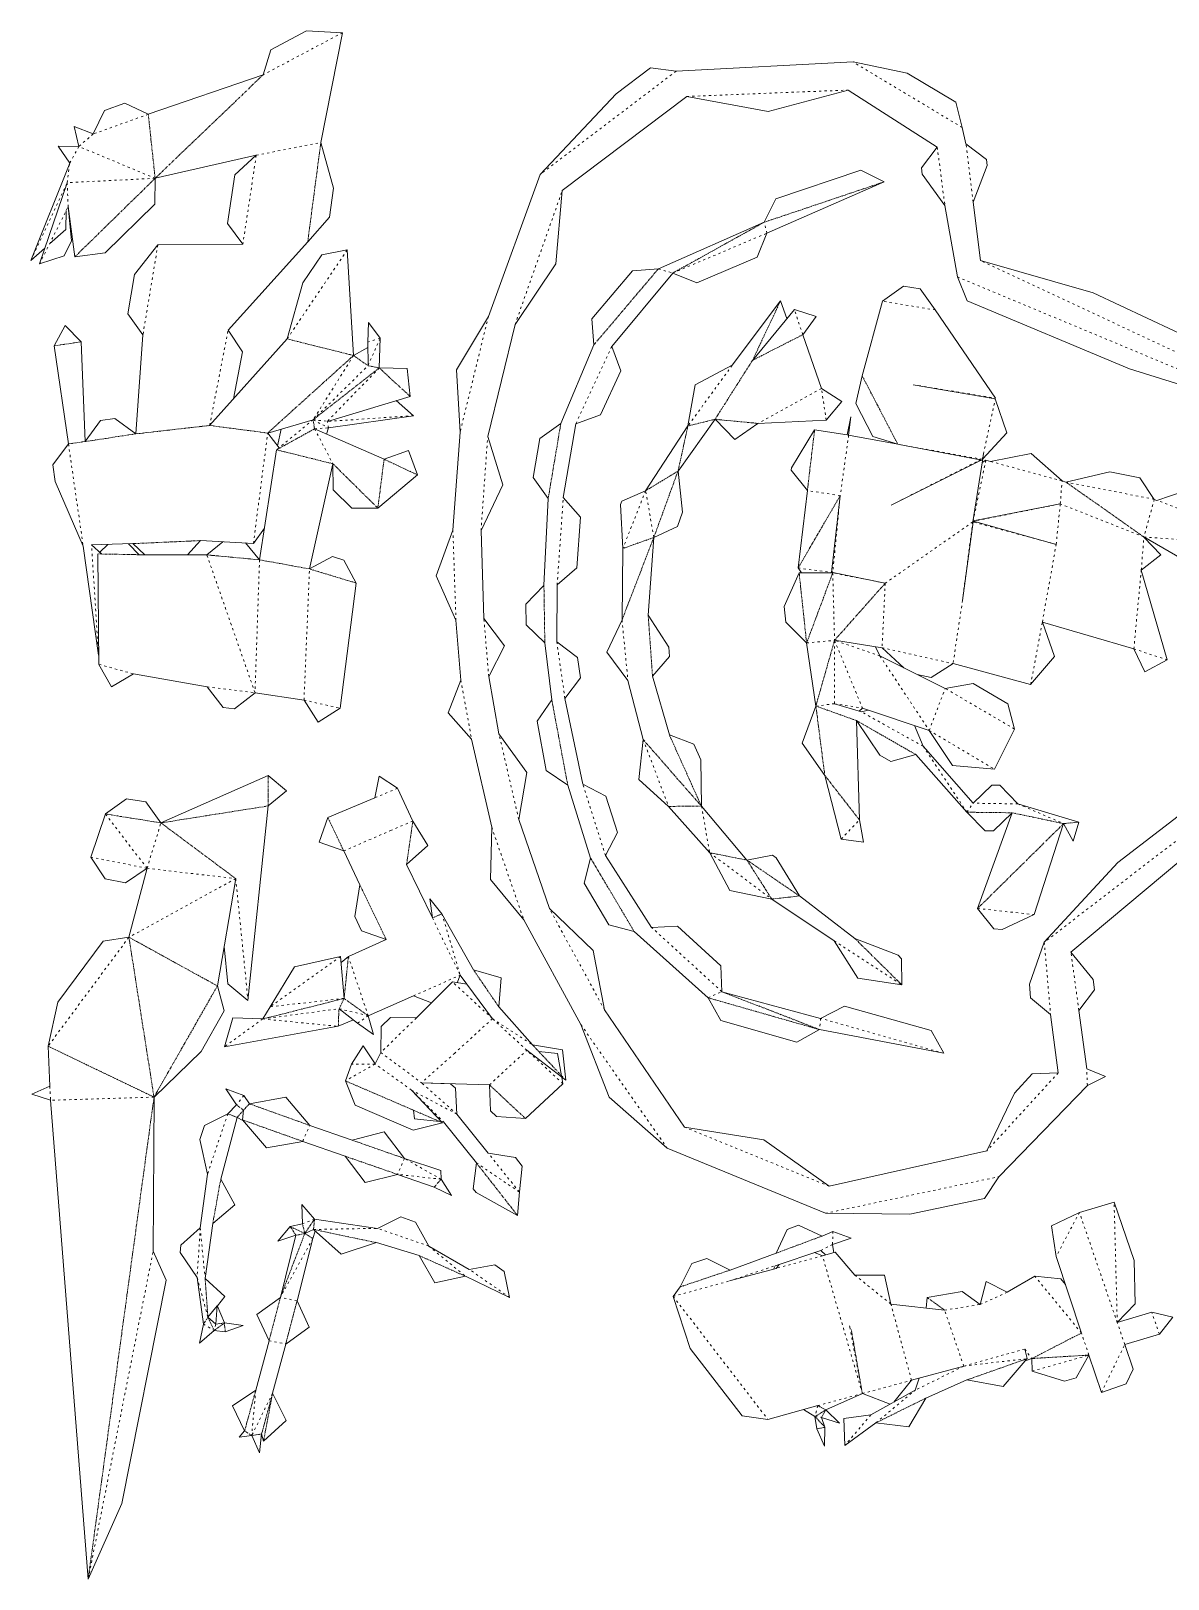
# Model space of a CAD drawing. Extents: x 782 to 1564, y 414 to 838.
# Drawn here: x 782.4 to 1091.7, y 414.2 to 835.4 of the extents above; entities that cross this region are included whole.
import ezdxf

# ---------------------------------------------------------------- set-up
doc = ezdxf.new("R2010")
doc.units = 0
doc.header["$LTSCALE"] = 0.05
doc.header["$MEASUREMENT"] = 0
doc.linetypes.add('ACAD_ISO03W100', pattern=[30, 12, -18])
doc.linetypes.add('ACAD_ISO12W100', pattern=[21, 12, -3, 0, -3, 0, -3])
for name, color, linetype in [('CutLine', 7, 'Continuous'), ('MountainLine', 7, 'Continuous'), ('ValleyLine', 7, 'Continuous')]:
    doc.layers.add(name, color=color, linetype=linetype)

msp = doc.modelspace()

# ---------------------------------------------------------------- linework, layer by layer
at = {"layer": 'CutLine', "color": 1, "linetype": 'Continuous', "lineweight": 0}
for p, q in [((857.322627, 835.358124), (847.600004, 830.19848)), ((867.114354, 834.893994), (857.322627, 835.358124)), ((861.203091, 805.029909), (867.114354, 834.893994)), ((847.600004, 830.19848), (845.527219, 823.438039)), ((1005.992342, 826.918713), (957.852348, 824.404005)), ((1020.725844, 823.904197), (1005.992342, 826.918713)), ((845.527219, 823.438039), (814.2639, 812.694082)), ((950.846138, 825.359528), (941.508354, 818.263082)), ((957.852348, 824.404005), (950.846138, 825.359528)), ((1033.958819, 815.958571), (1020.725844, 823.904197)), ((941.508354, 818.263082), (920.851888, 796.284725)), ((926.868735, 791.915565), (960.757363, 817.54661)), ((960.757363, 817.54661), (982.921448, 813.418072)), ((982.921448, 813.418072), (1004.690896, 819.281743)), ((1004.690896, 819.281743), (1028.903722, 803.748104)), ((802.332812, 813.731391), (799.311812, 807.338148)), ((807.870657, 815.715083), (802.332812, 813.731391)), ((814.2639, 812.694082), (807.870657, 815.715083)), ((1035.671579, 809.098071), (1033.958819, 815.958571)), ((799.311812, 807.338148), (794.068307, 809.404342)), ((794.068307, 809.404342), (795.38706, 803.92489)), ((1036.694892, 804.693534), (1035.671579, 809.098071)), ((864.607345, 792.585085), (861.203091, 805.029909)), ((1042.277889, 800.354162), (1036.694892, 804.693534)), ((795.38706, 803.92489), (789.75617, 804.04481)), ((789.75617, 804.04481), (792.902834, 799.373643)), ((816.132264, 795.276624), (843.654051, 801.542014)), ((843.654051, 801.542014), (837.782892, 796.191253)), ((1028.903722, 803.748104), (1024.589532, 798.145626)), ((1042.482871, 798.718693), (1042.277889, 800.354162)), ((792.902834, 799.373643), (782.350105, 772.89861)), ((837.782892, 796.191253), (835.778759, 783.012046)), ((920.851888, 796.284725), (906.782601, 757.716673)), ((1008.136778, 797.46688), (984.960809, 789.657092)), ((1014.47166, 794.325342), (1008.136778, 797.46688)), ((1024.589532, 798.145626), (1024.81488, 796.411002)), ((1024.81488, 796.411002), (1030.967571, 787.861517)), ((1038.684222, 788.821492), (1042.482871, 798.718693)), ((792.174731, 794.085101), (784.667841, 771.970914)), ((816.052909, 788.206002), (816.132264, 795.276624)), ((863.568133, 784.694021), (864.607345, 792.585085)), ((925.165954, 772.04236), (926.868735, 791.915565)), ((982.540298, 780.344498), (1014.47166, 794.325342)), ((793.39895, 778.229735), (792.487542, 787.567995)), ((792.487542, 787.567995), (794.255654, 773.885616)), ((802.558614, 775.011244), (816.052909, 788.206002)), ((984.960809, 789.657092), (981.819271, 783.322209)), ((1030.967571, 787.861517), (1034.36234, 768.457818)), ((1040.666322, 772.912219), (1038.684222, 788.821492)), ((791.79844, 781.388406), (791.949796, 786.495414)), ((857.64791, 778.034296), (863.568133, 784.694021)), ((981.819271, 783.322209), (953.035879, 770.660402)), ((787.414365, 777.449098), (791.79844, 781.388406)), ((835.778759, 783.012046), (839.970234, 777.317177)), ((979.885056, 773.790897), (982.540298, 780.344498)), ((782.350105, 772.89861), (786.138213, 776.302412)), ((791.378466, 774.199704), (793.39895, 778.229735)), ((794.255654, 773.885616), (802.558614, 775.011244)), ((816.881282, 777.144847), (810.47707, 769.140565)), ((839.970234, 777.317177), (816.881282, 777.144847)), ((835.981294, 753.973373), (857.64791, 778.034296)), ((868.381761, 775.773856), (861.438754, 774.434209)), ((870.112537, 747.075575), (868.381761, 775.773856)), ((784.667841, 771.970914), (791.378466, 774.199704)), ((861.438754, 774.434209), (856.295701, 766.831964)), ((914.031806, 755.493206), (925.165954, 772.04236)), ((953.035879, 770.660402), (945.988519, 770.081861)), ((963.478514, 766.845553), (979.885056, 773.790897)), ((1071.296159, 764.086784), (1040.666322, 772.912219)), ((810.47707, 769.140565), (808.692133, 758.439646)), ((856.295701, 766.831964), (852.013601, 751.579124)), ((945.988519, 770.081861), (934.930301, 757.045652)), ((940.352935, 749.564859), (956.924913, 769.500795)), ((956.924913, 769.500795), (963.478514, 766.845553)), ((1034.36234, 768.457818), (1037.048346, 761.916765)), ((1019.739935, 765.963091), (1013.992792, 761.843584)), ((1024.245623, 765.219818), (1019.739935, 765.963091)), ((1028.365131, 759.472675), (1024.245623, 765.219818)), ((1126.317853, 738.315126), (1071.296159, 764.086784)), ((808.692133, 758.439646), (812.801349, 752.68514)), ((986.269082, 761.94313), (973.123971, 744.42251)), ((990.039185, 759.549765), (978.637562, 745.755651)), ((988.01045, 757.095324), (986.269082, 761.94313)), ((995.916148, 757.71081), (990.039185, 759.549765)), ((1013.992792, 761.843584), (1008.46612, 741.576509)), ((1044.719141, 735.47257), (1028.365131, 759.472675)), ((1037.048346, 761.916765), (1081.147649, 743.492168)), ((791.646512, 755.201456), (788.680809, 749.720307)), ((796.044138, 750.785656), (791.646512, 755.201456)), ((839.939474, 748.113953), (835.981294, 753.973373)), ((874.155398, 756.016666), (873.988303, 750.719289)), ((877.340157, 751.780224), (874.155398, 756.016666)), ((906.782601, 757.716673), (898.074206, 743.1329)), ((906.601936, 725.01756), (914.031806, 755.493206)), ((934.930301, 757.045652), (935.508842, 749.998292)), ((992.300886, 752.725799), (995.916148, 757.71081)), ((788.680809, 749.720307), (792.544386, 723.016602)), ((797.069271, 723.671277), (796.044138, 750.785656)), ((812.801349, 752.68514), (810.83581, 725.750734)), ((852.013601, 751.579124), (830.958444, 728.036443)), ((873.988303, 750.719289), (874.038542, 744.309604)), ((877.092499, 743.693342), (877.340157, 751.780224)), ((935.508842, 749.998292), (926.498622, 728.618633)), ((997.374557, 738.099966), (992.300886, 752.725799)), ((837.458922, 735.304908), (839.939474, 748.113953)), ((873.999847, 749.246483), (870.112537, 747.075575)), ((942.789332, 742.926789), (940.352935, 749.564859)), ((884.682298, 743.494291), (877.092499, 743.693342)), ((885.491542, 735.945133), (884.682298, 743.494291)), ((898.074206, 743.1329), (899.080333, 726.176772)), ((937.251882, 730.967407), (942.789332, 742.926789)), ((973.123971, 744.42251), (963.059197, 739.116506)), ((1008.46612, 741.576509), (1006.75376, 734.025939)), ((1081.147649, 743.492168), (1134.030009, 726.816873)), ((963.059197, 739.116506), (961.070886, 727.913829)), ((1002.980818, 734.553066), (997.374557, 738.099966)), ((1044.69243, 735.312524), (1022.330791, 739.126792)), ((862.977939, 729.162179), (885.491542, 735.945133)), ((886.441217, 730.693637), (881.743306, 734.815855)), ((998.703969, 729.481653), (1002.980818, 734.553066)), ((1006.75376, 734.025939), (1011.408311, 725.064838)), ((1044.534183, 735.339517), (1044.719141, 735.47257)), ((1047.807572, 726.025948), (1044.69243, 735.312524)), ((801.266402, 729.36198), (797.069271, 723.671277)), ((805.145107, 729.947864), (801.266402, 729.36198)), ((810.83581, 725.750734), (805.145107, 729.947864)), ((846.751794, 725.985643), (859.120851, 729.602879)), ((863.260922, 727.375334), (886.441217, 730.693637)), ((926.498622, 728.618633), (920.738087, 724.517872)), ((930.613812, 728.53101), (937.251882, 730.967407)), ((958.36867, 715.618531), (968.447227, 729.717024)), ((968.447227, 729.717024), (973.812492, 724.185922)), ((973.812492, 724.185922), (980.121622, 728.610176)), ((980.121622, 728.610176), (998.703969, 729.481653)), ((1005.365653, 730.363939), (1004.417183, 725.45101)), ((1004.794681, 725.392978), (1005.365653, 730.363939)), ((849.83868, 721.979455), (846.751794, 725.985643)), ((850.443018, 727.065113), (849.413494, 722.531265)), ((878.407757, 718.84611), (859.500186, 727.140323)), ((862.750857, 725.714346), (863.260922, 727.375334)), ((899.080333, 726.176772), (897.13302, 699.588288)), ((910.676792, 711.871695), (906.601936, 725.01756)), ((920.738087, 724.517872), (918.950005, 713.894256)), ((927.168856, 708.450615), (930.613812, 728.53101)), ((961.070886, 727.913829), (949.560812, 710.287046)), ((995.529453, 726.858525), (989.254983, 716.481347)), ((1004.417183, 725.45101), (995.529453, 726.858525)), ((1018.150181, 722.932425), (1004.794681, 725.392978)), ((1011.408311, 725.064838), (1018.150181, 722.932425)), ((1041.271673, 718.978888), (1047.807572, 726.025948)), ((792.544386, 723.016602), (788.311872, 717.352167)), ((849.161992, 721.423692), (844.528457, 691.499171)), ((885.076627, 721.250663), (878.407757, 718.84611)), ((887.515082, 714.594114), (885.076627, 721.250663)), ((1040.612543, 718.700296), (1018.48839, 722.870489)), ((1041.190073, 718.428917), (1041.48434, 720.412226)), ((1054.448855, 720.422278), (1043.416041, 718.240088)), ((1062.858375, 712.954685), (1054.448855, 720.422278)), ((788.311872, 717.352167), (788.969793, 712.804846)), ((858.126348, 689.014511), (864.475384, 717.6292)), ((864.475384, 717.6292), (864.524968, 710.558306)), ((989.254983, 716.481347), (989.18589, 715.902643)), ((989.18589, 715.902643), (993.557876, 710.34515)), ((1040.700202, 718.526798), (1016.322768, 706.319166)), ((1038.553255, 701.802864), (1041.190073, 718.428917)), ((1040.235974, 718.294324), (1040.612543, 718.700296)), ((1040.320849, 718.755278), (1040.654565, 718.929761)), ((1040.654565, 718.929761), (1041.146733, 718.844177)), ((1040.795672, 718.905224), (1040.700202, 718.526798)), ((1042.108426, 718.600506), (1041.113737, 717.947597)), ((1043.416041, 718.240088), (1042.108426, 718.600506)), ((788.969793, 712.804846), (796.565069, 695.22703)), ((876.71894, 705.556164), (887.515082, 714.594114)), ((904.776999, 699.437442), (910.676792, 711.871695)), ((918.950005, 713.894256), (923.050766, 708.133722)), ((959.631029, 704.489252), (958.36867, 715.618531)), ((1063.855081, 712.661407), (1062.858375, 712.954685)), ((1075.800612, 715.418182), (1063.855081, 712.661407)), ((1083.989781, 713.815315), (1075.800612, 715.418182)), ((1087.936246, 707.947997), (1083.989781, 713.815315)), ((864.524968, 710.558306), (869.648046, 705.506579)), ((923.050766, 708.133722), (921.899475, 684.527455)), ((931.803261, 703.109988), (927.168856, 708.450615)), ((949.560812, 710.287046), (943.074477, 707.471471)), ((993.557876, 710.34515), (991.04062, 689.27021)), ((1000.100671, 688.058996), (1002.487582, 708.929964)), ((1088.655445, 707.674383), (1087.936246, 707.947997)), ((1096.045136, 710.197409), (1088.655445, 707.674383)), ((869.648046, 705.506579), (876.71894, 705.556164)), ((943.074477, 707.471471), (942.715478, 706.561747)), ((942.715478, 706.561747), (943.359782, 694.573294)), ((958.200736, 700.568481), (959.631029, 704.489252)), ((1038.689181, 702.117569), (1062.349887, 706.720112)), ((842.859742, 695.955682), (845.859151, 700.093125)), ((897.13302, 699.588288), (892.554225, 687.140768)), ((905.5669, 675.518239), (904.776999, 699.437442)), ((930.826304, 689.310972), (931.803261, 703.109988)), ((951.789988, 697.584807), (958.200736, 700.568481)), ((1038.669495, 701.78738), (1035.767345, 680.445609)), ((1038.653822, 701.672125), (1038.553255, 701.802864)), ((1038.619904, 702.22311), (1038.689181, 702.117569)), ((1039.066634, 701.870556), (1038.669495, 701.78738)), ((1038.83799, 702.146516), (1038.718881, 701.967433)), ((1038.718881, 701.967433), (1061.251829, 695.690184)), ((796.565069, 695.22703), (800.686773, 665.566)), ((798.857201, 695.558663), (810.060775, 695.892404)), ((801.663674, 693.074898), (798.857201, 695.558663)), ((803.23814, 695.689166), (801.069313, 693.600915)), ((811.751527, 692.88396), (808.888477, 695.857483)), ((810.060775, 695.892404), (813.360204, 692.879232)), ((824.946376, 692.845177), (828.492535, 696.728228)), ((828.492535, 696.728228), (842.859742, 695.955682)), ((834.509167, 696.404705), (830.20215, 692.829729)), ((844.528457, 691.499171), (840.734543, 696.069957)), ((950.257587, 676.415456), (951.789988, 697.584807)), ((1085.113599, 697.702374), (1097.127193, 690.777223)), ((1089.739229, 692.808435), (1085.122392, 697.697305)), ((800.544991, 693.096072), (800.858158, 663.04929)), ((830.20215, 692.829729), (811.751527, 692.88396)), ((864.358595, 692.355034), (858.126348, 689.014511)), ((867.484885, 691.41065), (864.358595, 692.355034)), ((870.825409, 685.178403), (867.484885, 691.41065)), ((943.359782, 694.573294), (943.141107, 675.158671)), ((1084.396213, 688.705353), (1089.739229, 692.808435)), ((892.554225, 687.140768), (897.969631, 675.033765)), ((925.485677, 684.676568), (930.826304, 689.310972)), ((991.317016, 687.943947), (987.268111, 678.804916)), ((991.04062, 689.27021), (991.963144, 687.943603)), ((1000.457669, 687.939082), (991.317016, 687.943947)), ((999.957859, 687.939348), (1000.100671, 688.058996)), ((1000.142171, 688.421868), (1000.473671, 688.019708)), ((1000.553574, 688.003615), (1000.457669, 687.939082)), ((1000.473671, 688.019708), (1014.753515, 685.143708)), ((1091.438286, 664.266261), (1084.396213, 688.705353)), ((866.482204, 651.124812), (870.825409, 685.178403)), ((921.899475, 684.527455), (916.976106, 679.451981)), ((925.405469, 669.142883), (925.485677, 684.676568)), ((916.976106, 679.451981), (917.061437, 673.842684)), ((987.268111, 678.804916), (987.726656, 674.527624)), ((897.969631, 675.033765), (899.321153, 658.763715)), ((911.210375, 668.053195), (905.5669, 675.518239)), ((917.061437, 673.842684), (922.136911, 668.919315)), ((943.141107, 675.158671), (938.965503, 666.417117)), ((955.887196, 667.736557), (950.257587, 676.415456)), ((987.726656, 674.527624), (993.362111, 668.867369)), ((1060.804347, 665.157514), (1057.480768, 674.571446)), ((1057.480768, 674.571446), (1082.370507, 667.263616)), ((1000.95169, 669.594648), (1013.871904, 667.591059)), ((800.686773, 665.566), (800.827189, 666.0206)), ((906.888818, 659.752602), (911.210375, 668.053195)), ((922.136911, 668.919315), (924.026925, 653.424119)), ((931.061938, 664.899728), (925.405469, 669.142883)), ((938.965503, 666.417117), (944.74319, 658.64095)), ((956.069745, 665.168731), (955.887196, 667.736557)), ((993.362111, 668.867369), (995.879306, 651.720641)), ((1013.318218, 665.350207), (1012.087208, 667.867819)), ((1013.871904, 667.591059), (1019.782114, 662.131792)), ((1082.370507, 667.263616), (1085.335155, 661.017573)), ((800.858158, 663.04929), (804.24548, 656.932134)), ((931.84236, 659.433224), (931.061938, 664.899728)), ((951.436901, 659.82677), (956.069745, 665.168731)), ((1031.041845, 656.525501), (1013.318218, 665.350207)), ((1027.215889, 659.470102), (1033.189894, 663.253126)), ((1033.189894, 663.253126), (1054.298877, 657.584724)), ((1054.298877, 657.584724), (1060.804347, 665.157514)), ((1085.335155, 661.017573), (1091.438286, 664.266261)), ((804.24548, 656.932134), (810.284415, 660.457019)), ((810.284415, 660.457019), (830.26812, 656.923296)), ((899.321153, 658.763715), (895.836556, 649.847837)), ((909.660838, 644.188551), (906.888818, 659.752602)), ((927.599205, 653.776755), (931.84236, 659.433224)), ((944.74319, 658.64095), (948.91316, 642.578068)), ((956.028269, 643.842584), (951.43687, 659.82688)), ((1023.412617, 660.324142), (1027.215889, 659.470102)), ((1038.708776, 657.825255), (1031.041845, 656.525501)), ((1048.111793, 652.310196), (1038.708776, 657.825255)), ((830.26812, 656.923296), (834.6313, 651.358885)), ((837.735051, 650.983334), (843.299461, 655.346514)), ((843.299461, 655.346514), (856.626924, 653.328916)), ((856.626924, 653.328916), (860.463288, 647.347406)), ((924.026925, 653.424119), (920.033832, 647.588435)), ((932.504652, 630.441254), (927.599205, 653.776755)), ((1136.622739, 654.232748), (1078.026013, 609.164675)), ((834.6313, 651.358885), (837.735051, 650.983334)), ((860.463288, 647.347406), (866.482204, 651.124812)), ((895.836556, 649.847837), (902.19573, 642.692686)), ((995.879306, 651.720641), (992.12728, 641.658459)), ((1008.303924, 650.11785), (1000.911169, 652.352501)), ((1007.65503, 650.313995), (1008.540064, 651.149812)), ((1010.099074, 650.62917), (1008.303924, 650.11785)), ((1008.540064, 651.149812), (1026.713071, 645.080809)), ((1049.89509, 645.467692), (1048.111793, 652.310196)), ((920.033832, 647.588435), (922.546082, 634.187561)), ((1006.917123, 647.760277), (1013.274954, 638.365935)), ((1007.705812, 620.755171), (1006.917123, 647.760277)), ((1025.044867, 640.79949), (1022.675567, 646.429162)), ((1026.713071, 645.080809), (1033.01784, 635.514862)), ((1044.433416, 634.544242), (1049.89509, 645.467692)), ((1065.251692, 584.76769), (1139.755079, 647.255969)), ((902.19573, 642.692686), (907.695147, 618.759467)), ((917.224986, 633.647408), (909.660838, 644.188551)), ((948.91316, 642.578068), (947.674667, 631.728645)), ((962.639934, 641.335418), (956.028269, 643.842584)), ((964.556669, 637.077072), (962.639934, 641.335418)), ((992.12728, 641.658459), (998.294221, 632.866755)), ((1038.628151, 625.290645), (1025.044867, 640.79949)), ((964.739963, 624.4881), (964.556669, 637.077072)), ((1013.274954, 638.365935), (1016.244455, 636.668224)), ((1016.244455, 636.668224), (1023.066768, 638.527268)), ((1023.066768, 638.527268), (1036.975305, 622.832166)), ((846.909333, 632.802036), (817.712842, 619.937283)), ((851.88122, 628.635187), (846.909333, 632.802036)), ((877.060562, 632.673742), (875.903462, 626.778157)), ((882.055616, 629.335146), (877.060562, 632.673742)), ((915.045254, 620.857538), (917.224986, 633.647408)), ((922.546082, 634.187561), (928.381767, 630.194469)), ((947.674667, 631.728645), (955.788261, 624.420195)), ((998.294221, 632.866755), (1002.760885, 615.536911)), ((1033.01784, 635.514862), (1044.433416, 634.544242)), ((846.853337, 624.536079), (851.88122, 628.635187)), ((886.224787, 620.437647), (882.055616, 629.335146)), ((928.381767, 630.194469), (934.586773, 610.369808)), ((938.780215, 627.182833), (932.504652, 630.441254)), ((1043.709495, 630.207955), (1038.628151, 625.290645)), ((1045.921963, 630.171659), (1043.709495, 630.207955)), ((1050.839274, 625.090314), (1045.921963, 630.171659)), ((808.346776, 626.499914), (802.619435, 622.352919)), ((813.565847, 625.664624), (808.346776, 626.499914)), ((817.712842, 619.937283), (813.565847, 625.664624)), ((841.384284, 571.655945), (846.853337, 624.536079)), ((875.903462, 626.778157), (863.149255, 621.371677)), ((941.910127, 617.292509), (938.780215, 627.182833)), ((955.788261, 624.420195), (967.008036, 611.804537)), ((977.111474, 609.823723), (964.739963, 624.4881)), ((1067.397648, 620.141232), (1050.839274, 625.090314)), ((802.619435, 622.352919), (798.609069, 610.611675)), ((863.149255, 621.371677), (860.760398, 614.716351)), ((890.334612, 613.805501), (886.224787, 620.437647)), ((923.381928, 596.605266), (915.045254, 620.857538)), ((1008.862656, 614.706837), (1007.705812, 620.755171)), ((1036.975305, 622.832166), (1041.915788, 617.77335)), ((1049.242103, 622.686999), (1039.876204, 596.656374)), ((1044.183287, 617.746516), (1049.242103, 622.686999)), ((1055.235954, 594.98065), (1063.263605, 619.72998)), ((1063.263605, 619.72998), (1065.82558, 614.960164)), ((1065.82558, 614.960164), (1067.397648, 620.141232)), ((907.695147, 618.759467), (907.32744, 604.521972)), ((938.651706, 611.016946), (941.910127, 617.292509)), ((1002.760885, 615.536911), (1008.862656, 614.706837)), ((1041.915788, 617.77335), (1044.183287, 617.746516)), ((860.760398, 614.716351), (860.776001, 614.683275)), ((860.776001, 614.683275), (867.431327, 612.294418)), ((867.431327, 612.294418), (871.815497, 603.074186)), ((884.543425, 608.576908), (890.334612, 613.805501)), ((951.163241, 591.517087), (938.651706, 611.016946)), ((967.008036, 611.804537), (972.448361, 601.49921)), ((984.060642, 611.131036), (977.111474, 609.823723)), ((985.05329, 610.452736), (984.060642, 611.131036)), ((798.609069, 610.611675), (802.544989, 604.737279)), ((808.058566, 603.647819), (813.932962, 607.583739)), ((813.932962, 607.583739), (808.999541, 588.828146)), ((891.552944, 594.074701), (884.543425, 608.576908)), ((934.586773, 610.369808), (932.837626, 603.518495)), ((991.420377, 600.046102), (985.05329, 610.452736)), ((1078.026013, 609.164675), (1058.013233, 587.464559)), ((802.544989, 604.737279), (808.058566, 603.647819)), ((833.064187, 575.582834), (838.064512, 604.761267)), ((871.815497, 603.074186), (870.435449, 594.42754)), ((907.32744, 604.521972), (916.410749, 593.552241)), ((932.837626, 603.518495), (939.572857, 592.16526)), ((894.160226, 595.189775), (890.890464, 599.229451)), ((890.890464, 599.229451), (891.552944, 594.074701)), ((972.448361, 601.49921), (983.873533, 599.205225)), ((983.873533, 599.205225), (1000.866942, 587.835546)), ((1006.502902, 588.478117), (991.420377, 600.046102)), ((870.435449, 594.42754), (872.292471, 590.578217)), ((902.733785, 579.968948), (894.160226, 595.189775)), ((935.276784, 585.233034), (923.381928, 596.605266)), ((1039.876204, 596.656374), (1044.304436, 591.143593)), ((1046.513656, 590.90257), (1055.235954, 594.98065)), ((872.292471, 590.578217), (878.96835, 588.247415)), ((916.410749, 593.552241), (931.958811, 565.050618)), ((939.572857, 592.16526), (946.424169, 590.416113)), ((946.424169, 590.416113), (966.600879, 572.345276)), ((958.227339, 591.830969), (951.163241, 591.517087)), ((969.982678, 581.075845), (958.227339, 591.830969)), ((1044.304436, 591.143593), (1046.513656, 590.90257)), ((802.004592, 587.793404), (789.653963, 571.154429)), ((808.999541, 588.828146), (802.004592, 587.793404)), ((834.894435, 586.262894), (835.910342, 576.1321)), ((878.96835, 588.247415), (868.696636, 583.552189)), ((1000.866942, 587.835546), (1007.32456, 577.674804)), ((1018.237023, 583.911483), (1006.502902, 588.478117)), ((1058.013233, 587.464559), (1053.989116, 576.019737)), ((866.5487, 583.567881), (854.074719, 580.807899)), ((867.539557, 572.183819), (866.5487, 583.567881)), ((868.696636, 583.552189), (866.69229, 581.918159)), ((938.391715, 569.07406), (935.276784, 585.233034)), ((1019.190201, 582.969501), (1018.237023, 583.911483)), ((1019.231973, 575.898557), (1019.190201, 582.969501)), ((1071.319546, 577.300482), (1065.251692, 584.76769)), ((854.074719, 580.807899), (847.410029, 569.908376)), ((898.326335, 576.461035), (899.113556, 578.506026)), ((899.113556, 578.506026), (907.882418, 566.674225)), ((910.29197, 577.759826), (902.733785, 579.968948)), ((909.588158, 569.916929), (910.29197, 577.759826)), ((970.29656, 574.011747), (969.982678, 581.075845)), ((1007.32456, 577.674804), (1019.231973, 575.898557)), ((1071.698933, 574.526617), (1071.319546, 577.300482)), ((834.932528, 568.763061), (833.064187, 575.582834)), ((835.910342, 576.1321), (841.384284, 571.655945)), ((874.091639, 567.455891), (886.435189, 572.875628)), ((886.435189, 572.875628), (891.338351, 570.988153)), ((897.049746, 576.651082), (887.198798, 566.883727)), ((900.914737, 576.075697), (897.049746, 576.651082)), ((997.14957, 566.755734), (970.29656, 574.011747)), ((1053.989116, 576.019737), (1054.305774, 572.376455)), ((1067.422605, 568.895186), (1071.698933, 574.526617)), ((789.653963, 571.154429), (787.006715, 559.199041)), ((828.635522, 557.713916), (834.932528, 568.763061)), ((847.410029, 569.908376), (845.398323, 566.590528)), ((866.157783, 569.395895), (871.214332, 565.439722)), ((918.757693, 559.580271), (909.588158, 569.916929)), ((960.158182, 537.161327), (938.391715, 569.07406)), ((966.600879, 572.345276), (970.035314, 566.164284)), ((1003.686165, 570.100208), (997.14957, 566.755734)), ((1027.239519, 563.425345), (1003.686165, 570.100208)), ((1054.305774, 572.376455), (1059.71994, 567.82818)), ((1069.580073, 553.03302), (1067.422605, 568.895186)), ((837.248855, 566.857418), (834.969627, 559.028614)), ((834.969627, 559.028614), (865.944093, 564.604639)), ((845.398323, 566.590528), (837.248855, 566.857418)), ((865.944093, 564.604639), (870.047821, 566.352384)), ((871.214332, 565.439722), (875.52226, 562.353021)), ((875.52226, 562.353021), (874.091639, 567.455891)), ((877.633478, 564.556277), (877.534765, 557.485898)), ((880.129022, 566.983098), (877.633478, 564.556277)), ((887.199401, 566.884385), (880.129022, 566.983098)), ((931.958811, 565.050618), (939.612842, 545.3641)), ((970.035314, 566.164284), (990.659587, 560.273156)), ((1059.71994, 567.82818), (1061.806008, 551.956684)), ((990.659587, 560.273156), (996.840579, 563.707591)), ((996.840579, 563.707591), (1030.686796, 557.251507)), ((1030.686796, 557.251507), (1027.239519, 563.425345)), ((787.006715, 559.199041), (787.483247, 548.319346)), ((815.822988, 545.330277), (828.635522, 557.713916)), ((872.684906, 559.300982), (869.541947, 554.258482)), ((875.961653, 554.344377), (872.684906, 559.300982)), ((877.534765, 557.485898), (875.961653, 554.344377)), ((917.253893, 558.076076), (927.850082, 549.903497)), ((926.947736, 558.165679), (918.757693, 559.580271)), ((925.560946, 557.204044), (920.490271, 557.736338)), ((926.679475, 551.149341), (925.560946, 557.204044)), ((927.850082, 549.903497), (926.947736, 558.165679)), ((869.541947, 554.258482), (867.901606, 549.751701)), ((1061.806008, 551.956684), (1054.742062, 551.639413)), ((1074.648992, 550.931155), (1069.580073, 553.03302)), ((787.483247, 548.319346), (782.578736, 546.162764)), ((840.286692, 545.776434), (835.345274, 547.565807)), ((835.345274, 547.565807), (838.300831, 543.220217)), ((867.901606, 549.751701), (870.514706, 543.181183)), ((896.483356, 548.912606), (888.593417, 549.223104)), ((888.593417, 549.223104), (907.059063, 548.657989)), ((897.801558, 547.744622), (896.483356, 548.912606)), ((898.228021, 540.686426), (897.801558, 547.744622)), ((907.059063, 548.657989), (907.318549, 541.591684)), ((916.923238, 539.492608), (927.078325, 548.990328)), ((927.078325, 548.990328), (926.753365, 550.749368)), ((1045.617816, 523.676733), (1069.722901, 548.513427)), ((1054.742062, 551.639413), (1049.938745, 546.38433)), ((1069.722901, 548.513427), (1074.648992, 550.931155)), ((782.578736, 546.162764), (787.663284, 544.473845)), ((787.663284, 544.473845), (797.916418, 414.239554)), ((815.597594, 503.446156), (815.822988, 545.330277)), ((841.76367, 543.518174), (840.286692, 545.776434)), ((851.659417, 545.284989), (841.76367, 543.518174)), ((858.183363, 537.637403), (851.659417, 545.284989)), ((894.304844, 538.373979), (885.86214, 547.264342)), ((939.612842, 545.3641), (955.464512, 531.404598)), ((1049.938745, 546.38433), (1042.397678, 530.722947)), ((835.894062, 540.771173), (829.557033, 537.633966)), ((833.962141, 522.970944), (838.409172, 539.815292)), ((838.300831, 543.220217), (835.894062, 540.771173)), ((838.409172, 539.815292), (839.978769, 539.00775)), ((840.188631, 541.785192), (839.855839, 539.151519)), ((839.855839, 539.151519), (846.383018, 531.517845)), ((870.514706, 543.181183), (886.348526, 536.35805)), ((886.443532, 541.761587), (886.693319, 539.397411)), ((886.693319, 539.397411), (893.459861, 538.7381)), ((906.74955, 530.089248), (898.228021, 540.686426)), ((907.318549, 541.591684), (908.992145, 540.036647)), ((908.992145, 540.036647), (916.923238, 539.492608)), ((829.557033, 537.633966), (828.268176, 533.817836)), ((869.690452, 533.629598), (858.183363, 537.637403)), ((878.475607, 535.854233), (869.690452, 533.629598)), ((883.959654, 528.639445), (878.475607, 535.854233)), ((886.348526, 536.35805), (894.304844, 538.373979)), ((894.009958, 538.6845), (894.56675, 538.630248)), ((894.56675, 538.630248), (903.512654, 527.445655)), ((981.716752, 533.759058), (960.158182, 537.161327)), ((828.268176, 533.817836), (830.351594, 524.360684)), ((846.383018, 531.517845), (856.266666, 533.30405)), ((856.266666, 533.30405), (867.82008, 529.272306)), ((955.464512, 531.404598), (998.449607, 513.725249)), ((999.495016, 521.098858), (981.716752, 533.759058)), ((1042.397678, 530.722947), (999.495016, 521.098858)), ((867.82008, 529.272306), (873.305522, 522.06872)), ((893.885339, 525.383346), (883.959654, 528.639445)), ((903.512654, 527.445655), (902.656573, 520.4266)), ((914.118002, 528.884977), (906.74955, 530.089248)), ((915.984527, 526.553108), (914.118002, 528.884977)), ((915.20555, 519.525079), (915.984527, 526.553108)), ((830.351594, 524.360684), (828.384933, 509.758383)), ((837.807167, 516.068056), (833.962141, 522.970944)), ((873.305522, 522.06872), (882.078275, 524.30937)), ((882.078275, 524.30937), (892.056878, 520.864627)), ((893.943082, 522.995936), (893.885339, 525.383346)), ((896.744252, 518.616609), (893.943082, 522.995936)), ((1041.757685, 517.752259), (1045.617816, 523.676733)), ((892.056878, 520.864627), (896.744252, 518.616609)), ((902.656573, 520.4266), (903.480793, 519.3734)), ((903.480793, 519.3734), (914.748481, 513.088355)), ((914.748481, 513.088355), (915.20555, 519.525079)), ((831.808317, 510.925306), (837.807167, 516.068056)), ((859.507244, 512.157315), (856.012341, 516.1524)), ((856.012341, 516.1524), (856.192964, 510.847457)), ((1021.39195, 513.455525), (1041.757685, 517.752259)), ((1067.560757, 513.975445), (1059.98162, 510.322268)), ((1077.008127, 516.78474), (1067.560757, 513.975445)), ((1082.425281, 500.920619), (1077.008127, 516.78474)), ((828.384933, 509.758383), (823.08499, 505.077507)), ((829.732365, 495.971468), (831.808317, 510.925306)), ((852.858659, 510.102007), (849.493718, 506.139512)), ((856.192964, 510.847457), (852.858659, 510.102007)), ((876.629845, 509.634815), (859.507244, 512.157315)), ((882.988409, 512.72814), (876.629845, 509.634815)), ((886.938352, 511.363597), (882.988409, 512.72814)), ((890.542872, 504.828436), (886.938352, 511.363597)), ((991.184005, 510.494988), (988.038951, 509.328307)), ((997.610843, 507.546132), (991.184005, 510.494988)), ((998.449607, 513.725249), (1021.39195, 513.455525)), ((1059.98162, 510.322268), (1061.247903, 502.004484)), ((849.493718, 506.139512), (854.440702, 507.736865)), ((854.440702, 507.736865), (850.209525, 490.856839)), ((854.73742, 489.933541), (859.050613, 506.870714)), ((856.843939, 508.256835), (859.219005, 509.329123)), ((859.050613, 506.870714), (859.693862, 508.907237)), ((859.219005, 509.329123), (866.74569, 502.642055)), ((866.74569, 502.642055), (876.324702, 505.742118)), ((876.324702, 505.742118), (887.964114, 502.225614)), ((988.038951, 509.328307), (985.090095, 502.901469)), ((1000.486569, 508.82238), (997.610843, 507.546132)), ((1000.422278, 505.25996), (1005.453609, 506.950949)), ((1005.453609, 506.950949), (1000.486569, 508.82238)), ((819.121545, 495.508328), (815.597594, 503.446156)), ((823.08499, 505.077507), (822.958294, 503.034872)), ((822.958294, 503.034872), (827.545734, 496.228526)), ((887.964114, 502.225614), (892.234834, 494.843698)), ((901.572677, 498.486055), (890.542872, 504.828436)), ((966.210803, 501.426725), (962.121417, 500.050037)), ((972.544757, 498.283316), (966.210803, 501.426725)), ((985.090095, 502.901469), (972.544757, 498.283316)), ((984.819461, 499.479572), (997.229609, 503.616553)), ((997.669449, 502.157341), (995.51069, 503.043543)), ((997.229609, 503.616553), (998.535732, 502.39811)), ((1001.129121, 503.118899), (997.669449, 502.157341)), ((1000.71856, 503.004791), (1000.422278, 505.25996)), ((1006.494326, 496.888022), (1001.129121, 503.118899)), ((1061.247903, 502.004484), (1068.127145, 481.165182)), ((908.532941, 499.732939), (901.572677, 498.486055)), ((911.118761, 497.932828), (908.532941, 499.732939)), ((912.555248, 490.840572), (911.118761, 497.932828)), ((962.121417, 500.050037), (958.978008, 493.716083)), ((985.038211, 498.754666), (972.417916, 495.341784)), ((984.366508, 498.573018), (984.819461, 499.479572)), ((985.861927, 499.827083), (985.038211, 498.754666)), ((1082.734349, 489.118443), (1082.425281, 500.920619)), ((807.078066, 434.745522), (819.121545, 495.508328)), ((827.545734, 496.228526), (829.248069, 483.563595)), ((835.102206, 491.069988), (829.732365, 495.971468)), ((892.234834, 494.843698), (900.581724, 496.593313)), ((900.581724, 496.593313), (912.555248, 490.840572)), ((958.978008, 493.716083), (957.061178, 491.129011)), ((1014.515171, 496.87218), (1006.49568, 496.888078)), ((1016.284378, 489.050262), (1014.515171, 496.87218)), ((1042.162633, 495.142504), (1040.549159, 488.922451)), ((1047.902566, 492.253643), (1042.162633, 495.142504)), ((1055.440893, 496.620816), (1047.902566, 492.253643)), ((1062.477969, 495.928312), (1055.440893, 496.620816)), ((1063.775553, 494.347468), (1062.477969, 495.928312)), ((830.498411, 485.442843), (833.032071, 488.539695)), ((833.042258, 488.661489), (832.613779, 483.538778)), ((834.974723, 483.897946), (833.042258, 488.661489)), ((833.071912, 488.588392), (835.102206, 491.069988)), ((850.209525, 490.856839), (843.823215, 486.215018)), ((858.028749, 482.783185), (854.73742, 489.933541)), ((957.061178, 491.129011), (961.692562, 476.914571)), ((1030.901133, 487.386444), (1016.284378, 489.050262)), ((1026.135816, 490.838814), (1025.86127, 487.960129)), ((1035.67915, 492.433336), (1026.135816, 490.838814)), ((1040.549159, 488.922451), (1035.67915, 492.433336)), ((1077.866955, 483.989265), (1082.734349, 489.118443)), ((832.613779, 483.538778), (830.498411, 485.442843)), ((843.823215, 486.215018), (847.109842, 479.03661)), ((1087.239056, 486.824649), (1077.866955, 483.989265)), ((1092.999882, 485.471147), (1087.239056, 486.824649)), ((1089.312041, 480.84309), (1092.999882, 485.471147)), ((829.248069, 483.563595), (828.207197, 478.384639)), ((828.207197, 478.384639), (832.194601, 481.84955)), ((832.194601, 481.84955), (835.223679, 481.453078)), ((840.073479, 483.182032), (834.974723, 483.897946)), ((835.223679, 481.453078), (840.073479, 483.182032)), ((851.648212, 478.173501), (858.028749, 482.783185)), ((1079.897857, 478.035306), (1089.312041, 480.84309)), ((847.109842, 479.03661), (843.506654, 465.576642)), ((848.090697, 464.821686), (851.648212, 478.173501)), ((961.692562, 476.914571), (975.795861, 458.591719)), ((1053.347109, 474.192499), (1052.679431, 476.80696)), ((1082.190176, 471.314846), (1079.897857, 478.035306)), ((1021.884663, 468.309494), (1036.093841, 472.153049)), ((1046.788543, 466.574582), (1053.347109, 474.192499)), ((1052.847247, 473.611899), (1054.618832, 474.219736)), ((1054.618832, 474.219736), (1054.719656, 470.787509)), ((1066.682095, 468.984584), (1070.127269, 475.159596)), ((1070.127269, 475.159596), (1073.557439, 464.993647)), ((1017.082142, 462.382974), (1021.884663, 468.309494)), ((1023.999599, 468.88158), (1022.899185, 465.628119)), ((1025.757957, 463.4371), (1036.900912, 468.386262)), ((1036.900912, 468.386262), (1046.788543, 466.574582)), ((1054.719656, 470.787509), (1063.512387, 468.085142)), ((1063.512387, 468.085142), (1066.682095, 468.984584)), ((1080.240346, 467.304224), (1082.190176, 471.314846)), ((843.506654, 465.576642), (837.167063, 461.387822)), ((851.767773, 457.365552), (848.090697, 464.821686)), ((998.577697, 460.251648), (1008.518574, 464.691873)), ((1008.518574, 464.691873), (1016.092873, 461.831092)), ((1022.899185, 465.628119), (1010.806619, 458.882057)), ((1021.201721, 455.606742), (1025.757957, 463.4371)), ((1073.557439, 464.993647), (1080.240346, 467.304224)), ((837.167063, 461.387822), (840.468609, 454.544108)), ((982.80781, 457.679267), (996.406651, 461.40329)), ((992.552077, 460.34772), (995.632898, 458.447994)), ((1002.275538, 456.681412), (998.577697, 460.251648)), ((845.619421, 451.769786), (851.767773, 457.365552)), ((975.795861, 458.591719), (982.80781, 457.679267)), ((995.632898, 458.447994), (996.111855, 455.073014)), ((996.111855, 455.073014), (998.216133, 450.397905)), ((997.364738, 458.199524), (1002.275538, 456.681412)), ((998.333493, 455.523415), (997.364738, 458.199524)), ((998.216133, 450.397905), (998.333493, 455.523415)), ((1010.806619, 458.882057), (1003.474433, 457.947597)), ((1003.474433, 457.947597), (1003.783598, 450.562573)), ((1003.783598, 450.562573), (1012.2135, 456.740618)), ((1012.2135, 456.740618), (1021.201721, 455.606742)), ((840.468609, 454.544108), (838.984407, 452.792652)), ((838.984407, 452.792652), (842.404405, 453.263376)), ((842.404405, 453.263376), (844.543201, 448.541333)), ((844.543201, 448.541333), (845.10676, 453.694442)), ((845.10676, 453.694442), (845.619421, 451.769786)), ((797.916418, 414.239554), (807.078066, 434.745522))]:
    msp.add_line(p, q, dxfattribs=at)
at = {"layer": 'MountainLine', "color": 1, "linetype": 'ACAD_ISO03W100', "lineweight": 0}
for p, q in [((867.114354, 834.893994), (845.527219, 823.438039)), ((1035.671579, 809.098071), (1005.992342, 826.918713)), ((957.852348, 824.404005), (920.851888, 796.284725)), ((960.757363, 817.54661), (1004.690896, 819.281743)), ((814.2639, 812.694082), (799.311812, 807.338148)), ((799.311812, 807.338148), (795.38706, 803.92489)), ((843.654051, 801.542014), (861.203091, 805.029909)), ((1038.684222, 788.821492), (1036.694892, 804.693534)), ((795.38706, 803.92489), (792.902834, 799.373643)), ((816.132264, 795.276624), (795.38706, 803.92489)), ((843.654051, 801.542014), (839.970234, 777.317177)), ((1028.903722, 803.748104), (1030.967571, 787.861517)), ((792.174731, 794.085101), (792.902834, 799.373643)), ((782.350105, 772.89861), (792.174731, 794.085101)), ((816.132264, 795.276624), (792.174731, 794.085101)), ((792.174731, 794.085101), (792.487542, 787.567995)), ((914.031806, 755.493206), (926.868735, 791.915565)), ((784.667841, 771.970914), (792.487542, 787.567995)), ((982.540298, 780.344498), (981.819271, 783.322209)), ((956.924913, 769.500795), (982.540298, 780.344498)), ((816.881282, 777.144847), (812.801349, 752.68514)), ((868.381761, 775.773856), (852.013601, 751.579124)), ((953.035879, 770.660402), (956.924913, 769.500795)), ((1128.724937, 731.666371), (1040.666322, 772.912219)), ((1034.36234, 768.457818), (1134.030009, 726.816873)), ((992.300886, 752.725799), (990.039185, 759.549765)), ((1028.365131, 759.472675), (1013.992792, 761.843584)), ((830.958444, 728.036443), (835.981294, 753.973373)), ((906.782601, 757.716673), (899.080333, 726.176772)), ((877.340157, 751.780224), (873.988303, 750.719289)), ((874.038542, 744.309604), (877.340157, 751.780224)), ((870.112537, 747.075575), (859.120851, 729.602879)), ((930.613812, 728.53101), (940.352935, 749.564859)), ((859.120851, 729.602879), (874.038542, 744.309604)), ((877.092499, 743.693342), (862.977939, 729.162179)), ((973.123971, 744.42251), (961.070886, 727.913829)), ((997.374557, 738.099966), (980.121622, 728.610176)), ((998.703969, 729.481653), (997.374557, 738.099966)), ((1022.330791, 739.126792), (1044.719141, 735.47257)), ((1041.146733, 718.844177), (1044.69243, 735.312524)), ((859.120851, 729.602879), (849.161992, 721.423692)), ((859.120851, 729.602879), (862.977939, 729.162179)), ((859.120851, 729.602879), (863.260922, 727.375334)), ((886.441217, 730.693637), (862.977939, 729.162179)), ((863.260922, 727.375334), (862.977939, 729.162179)), ((842.859742, 695.955682), (846.751794, 725.985643)), ((859.500186, 727.140323), (863.260922, 727.375334)), ((859.500186, 727.140323), (864.475384, 717.6292)), ((904.776999, 699.437442), (906.601936, 725.01756)), ((1004.794681, 725.392978), (1002.487582, 708.929964)), ((1004.794681, 725.392978), (1004.417183, 725.45101)), ((792.544386, 723.016602), (796.565069, 695.22703)), ((1018.48839, 722.870489), (1018.150181, 722.932425)), ((1018.48839, 722.870489), (1040.654565, 718.929761)), ((1016.322768, 706.319166), (1040.612543, 718.700296)), ((1042.108426, 718.600506), (1038.689181, 702.117569)), ((1041.190073, 718.428917), (1040.700202, 718.526798)), ((1062.858375, 712.954685), (1043.416041, 718.240088)), ((1062.349887, 706.720112), (1062.858375, 712.954685)), ((1087.936246, 707.947997), (1063.855081, 712.661407)), ((925.485677, 684.676568), (927.168856, 708.450615)), ((949.560812, 710.287046), (943.359782, 694.573294)), ((951.789988, 697.584807), (949.560812, 710.287046)), ((1002.487582, 708.929964), (993.557876, 710.34515)), ((1002.487582, 708.929964), (1000.473671, 688.019708)), ((1087.936246, 707.947997), (1085.113881, 697.706318)), ((1099.856871, 703.382435), (1088.655445, 707.674383)), ((1062.349887, 706.720112), (1038.718881, 701.967433)), ((1062.349887, 706.720112), (1061.251829, 695.690184)), ((1085.113881, 697.706318), (1062.349887, 706.720112)), ((897.13302, 699.588288), (897.969631, 675.033765)), ((1038.553255, 701.802864), (1014.753515, 685.143708)), ((1035.767345, 680.445609), (1038.553255, 701.802864)), ((1061.251829, 695.690184), (1038.669495, 701.78738)), ((800.686773, 665.566), (798.857201, 695.558663)), ((1057.480768, 674.571446), (1061.251829, 695.690184)), ((1084.396213, 688.705353), (1085.113881, 697.706318)), ((1085.113599, 697.702374), (1098.416871, 696.750031)), ((843.299461, 655.346514), (830.20215, 692.829729)), ((844.528457, 691.499171), (843.299461, 655.346514)), ((856.626924, 653.328916), (858.126348, 689.014511)), ((991.04062, 689.27021), (1000.100671, 688.058996)), ((1000.457669, 687.939082), (1000.95169, 669.594648)), ((1014.753515, 685.143708), (1000.457669, 687.939082)), ((1082.370507, 667.263616), (1084.396213, 688.705353)), ((1014.753515, 685.143708), (1013.871904, 667.591059)), ((1035.767345, 680.445609), (1033.189894, 663.253126)), ((906.888818, 659.752602), (905.5669, 675.518239)), ((943.141107, 675.158671), (944.74319, 658.64095)), ((1054.298877, 657.584724), (1057.480768, 674.571446)), ((993.362111, 668.867369), (1000.95169, 669.594648)), ((1000.911169, 652.352501), (1000.95169, 669.594648)), ((1013.318218, 665.350207), (1000.95169, 669.594648)), ((1000.95169, 669.594648), (1008.540064, 651.149812)), ((927.599205, 653.776755), (925.405469, 669.142883)), ((1013.871904, 667.591059), (1033.189894, 663.253126)), ((1082.370507, 667.263616), (1091.438286, 664.266261)), ((800.858158, 663.04929), (810.284415, 660.457019)), ((1013.318218, 665.350207), (1026.713071, 645.080809)), ((899.321153, 658.763715), (902.19573, 642.692686)), ((830.26812, 656.923296), (843.299461, 655.346514)), ((856.626924, 653.328916), (866.482204, 651.124812)), ((1026.713071, 645.080809), (1031.041845, 656.525501)), ((1049.89509, 645.467692), (1031.041845, 656.525501)), ((1143.63435, 653.317706), (1058.013233, 587.464559)), ((995.879306, 651.720641), (1000.911169, 652.352501)), ((1000.911169, 652.352501), (1008.540064, 651.149812)), ((1025.044867, 640.79949), (1008.303924, 650.11785)), ((1026.713071, 645.080809), (1044.433416, 634.544242)), ((915.045254, 620.857538), (909.660838, 644.188551)), ((948.91316, 642.578068), (955.788261, 624.420195)), ((1025.044867, 640.79949), (1036.975305, 622.832166)), ((882.055616, 629.335146), (875.903462, 626.778157)), ((938.651706, 611.016946), (932.504652, 630.441254)), ((964.739963, 624.4881), (967.008036, 611.804537)), ((1036.975305, 622.832166), (1038.628151, 625.290645)), ((1050.839274, 625.090314), (1038.628151, 625.290645)), ((1050.839274, 625.090314), (1063.263605, 619.72998)), ((802.619435, 622.352919), (813.932962, 607.583739)), ((813.932962, 607.583739), (817.712842, 619.937283)), ((886.224787, 620.437647), (880.121672, 617.826446)), ((1002.760885, 615.536911), (1007.705812, 620.755171)), ((867.431327, 612.294418), (880.121672, 617.826446)), ((907.695147, 618.759467), (916.410749, 593.552241)), ((967.008036, 611.804537), (983.873533, 599.205225)), ((798.609069, 610.611675), (813.932962, 607.583739)), ((813.932962, 607.583739), (838.064512, 604.761267)), ((838.064512, 604.761267), (808.999541, 588.828146)), ((838.064512, 604.761267), (841.384284, 571.655945)), ((891.552944, 594.074701), (899.113556, 578.506026)), ((894.160226, 595.189775), (899.113556, 578.506026)), ((938.391715, 569.07406), (923.381928, 596.605266)), ((1039.876204, 596.656374), (1055.235954, 594.98065)), ((970.29656, 574.011747), (951.163241, 591.517087)), ((808.999541, 588.828146), (787.006715, 559.199041)), ((1000.866942, 587.835546), (1019.231973, 575.898557)), ((1058.013233, 587.464559), (1059.71994, 567.82818)), ((866.5487, 583.567881), (847.410029, 569.908376)), ((874.091639, 567.455891), (868.696636, 583.552189)), ((1067.422605, 568.895186), (1065.251692, 584.76769)), ((886.435189, 572.875628), (899.113556, 578.506026)), ((907.882418, 566.674225), (897.049746, 576.651082)), ((966.600879, 572.345276), (970.29656, 574.011747)), ((845.398323, 566.590528), (866.157783, 569.395895)), ((867.539557, 572.183819), (847.410029, 569.908376)), ((874.091639, 567.455891), (866.157783, 569.395895)), ((845.398323, 566.590528), (834.969627, 559.028614)), ((845.398323, 566.590528), (865.944093, 564.604639)), ((871.214332, 565.439722), (874.091639, 567.455891)), ((887.199401, 566.884385), (877.534765, 557.485898)), ((907.882418, 566.674225), (897.645922, 557.300944)), ((917.253893, 558.076076), (907.882418, 566.674225)), ((907.882418, 566.674225), (918.757693, 559.580271)), ((931.958811, 565.050618), (955.464512, 531.404598)), ((997.14957, 566.755734), (996.840579, 563.707591)), ((1030.686796, 557.251507), (997.14957, 566.755734)), ((877.534765, 557.485898), (888.593417, 549.223104)), ((897.645922, 557.300944), (888.593417, 549.223104)), ((907.059063, 548.657989), (917.253893, 558.076076)), ((927.078325, 548.990328), (917.253893, 558.076076)), ((875.961653, 554.344377), (867.901606, 549.751701)), ((875.961653, 554.344377), (869.541947, 554.258482)), ((885.86214, 547.264342), (875.961653, 554.344377)), ((1061.806008, 551.956684), (1042.397678, 530.722947)), ((1069.722901, 548.513427), (1069.580073, 553.03302)), ((787.483247, 548.319346), (787.663284, 544.473845)), ((898.228021, 540.686426), (888.593417, 549.223104)), ((815.822988, 545.330277), (787.663284, 544.473845)), ((840.286692, 545.776434), (838.300831, 543.220217)), ((898.228021, 540.686426), (885.86214, 547.264342)), ((885.86214, 547.264342), (894.56675, 538.630248)), ((835.894062, 540.771173), (830.351594, 524.360684)), ((856.266666, 533.30405), (858.183363, 537.637403)), ((999.495016, 521.098858), (960.158182, 537.161327)), ((883.959654, 528.639445), (882.078275, 524.30937)), ((893.943082, 522.995936), (883.959654, 528.639445)), ((903.512654, 527.445655), (915.20555, 519.525079)), ((915.20555, 519.525079), (906.74955, 530.089248)), ((893.943082, 522.995936), (882.078275, 524.30937)), ((998.449607, 513.725249), (1045.617816, 523.676733)), ((1067.560757, 513.975445), (1061.247903, 502.004484)), ((1077.866955, 483.989265), (1067.560757, 513.975445)), ((1077.866955, 483.989265), (1077.008127, 516.78474)), ((828.384933, 509.758383), (827.545734, 496.228526)), ((828.384933, 509.758383), (829.732365, 495.971468)), ((859.507244, 512.157315), (856.192964, 510.847457)), ((859.219005, 509.329123), (876.629845, 509.634815)), ((890.542872, 504.828436), (876.629845, 509.634815)), ((859.050613, 506.870714), (850.209525, 490.856839)), ((1000.422278, 505.25996), (1000.486569, 508.82238)), ((797.916418, 414.239554), (815.597594, 503.446156)), ((890.542872, 504.828436), (900.581724, 496.593313)), ((997.669449, 502.157341), (985.038211, 498.754666)), ((997.229609, 503.616553), (1000.422278, 505.25996)), ((1008.518574, 464.691873), (997.669449, 502.157341)), ((912.555248, 490.840572), (901.572677, 498.486055)), ((972.417916, 495.341784), (984.819461, 499.479572)), ((827.545734, 496.228526), (830.498411, 485.442843)), ((957.061178, 491.129011), (972.417916, 495.341784)), ((1016.284378, 489.050262), (1006.49568, 496.888078)), ((1068.127145, 481.165182), (1055.440893, 496.620816)), ((854.73742, 489.933541), (850.209525, 490.856839)), ((957.061178, 491.129011), (982.80781, 457.679267)), ((1021.884663, 468.309494), (1016.284378, 489.050262)), ((1030.901133, 487.386444), (1040.549159, 488.922451)), ((1047.902566, 492.253643), (1040.549159, 488.922451)), ((1036.093841, 472.153049), (1030.901133, 487.386444)), ((1089.312041, 480.84309), (1087.239056, 486.824649)), ((829.248069, 483.563595), (832.194601, 481.84955)), ((832.613779, 483.538778), (832.194601, 481.84955)), ((1004.996061, 483.15806), (1005.114848, 482.822954)), ((1005.114862, 482.82296), (1008.518574, 464.691873)), ((1070.127269, 475.159596), (1068.127145, 481.165182)), ((1079.897857, 478.035306), (1077.866955, 483.989265)), ((847.109842, 479.03661), (851.648212, 478.173501)), ((1052.679431, 476.80696), (1036.093841, 472.153049)), ((1052.679431, 476.80696), (1054.618832, 474.219736)), ((1073.557439, 464.993647), (1079.897857, 478.035306)), ((1036.093841, 472.153049), (1022.899185, 465.628119)), ((1036.093841, 472.153049), (1053.347109, 474.192499)), ((1054.719656, 470.787509), (1070.127269, 475.159596)), ((1008.518574, 464.691873), (1021.884663, 468.309494)), ((843.506654, 465.576642), (842.404405, 453.263376)), ((848.090697, 464.821686), (842.404405, 453.263376)), ((996.406651, 461.40329), (1008.518574, 464.691873)), ((1012.2135, 456.740618), (1022.899185, 465.628119)), ((996.406651, 461.40329), (995.632898, 458.447994)), ((995.632898, 458.447994), (997.364738, 458.199524)), ((1010.806619, 458.882057), (1003.783598, 450.562573))]:
    msp.add_line(p, q, dxfattribs=at)
at = {"layer": 'ValleyLine', "color": 1, "linetype": 'ACAD_ISO12W100', "lineweight": 0}
for p, q in [((845.527219, 823.438039), (816.132264, 795.276624)), ((816.132264, 795.276624), (814.2639, 812.694082)), ((857.64791, 778.034296), (861.203091, 805.029909)), ((794.255654, 773.885616), (816.132264, 795.276624)), ((1014.47166, 794.325342), (981.819271, 783.322209)), ((956.924913, 769.500795), (981.819271, 783.322209)), ((953.035879, 770.660402), (935.508842, 749.998292)), ((978.637562, 745.755651), (986.269082, 761.94313)), ((796.044138, 750.785656), (788.680809, 749.720307)), ((870.112537, 747.075575), (852.013601, 751.579124)), ((978.637562, 745.755651), (992.300886, 752.725799)), ((846.751794, 725.985643), (870.112537, 747.075575)), ((874.038542, 744.309604), (870.112537, 747.075575)), ((978.637562, 745.755651), (968.447227, 729.717024)), ((877.092499, 743.693342), (859.120851, 729.602879)), ((877.092499, 743.693342), (874.038542, 744.309604)), ((885.491542, 735.945133), (877.092499, 743.693342)), ((1008.46612, 741.576509), (1018.150181, 722.932425)), ((859.500186, 727.140323), (859.120851, 729.602879)), ((926.498622, 728.618633), (923.050766, 708.133722)), ((968.447227, 729.717024), (961.070886, 727.913829)), ((968.447227, 729.717024), (980.121622, 728.610176)), ((810.83581, 725.750734), (797.069271, 723.671277)), ((810.83581, 725.750734), (830.958444, 728.036443)), ((846.751794, 725.985643), (830.958444, 728.036443)), ((849.161992, 721.423692), (859.500186, 727.140323)), ((961.070886, 727.913829), (958.36867, 715.618531)), ((995.529453, 726.858525), (993.557876, 710.34515)), ((797.069271, 723.671277), (792.544386, 723.016602)), ((864.475384, 717.6292), (849.161992, 721.423692)), ((864.475384, 717.6292), (876.71894, 705.556164)), ((878.407757, 718.84611), (876.71894, 705.556164)), ((887.515082, 714.594114), (878.407757, 718.84611)), ((949.560812, 710.287046), (958.36867, 715.618531)), ((951.789988, 697.584807), (958.36867, 715.618531)), ((1085.113881, 697.706318), (1063.855081, 712.661407)), ((991.04062, 689.27021), (1002.487582, 708.929964)), ((810.060775, 695.892404), (828.492535, 696.728228)), ((943.141107, 675.158671), (951.789988, 697.584807)), ((951.789988, 697.584807), (943.359782, 694.573294)), ((811.751527, 692.88396), (800.544991, 693.096072)), ((844.528457, 691.499171), (830.20215, 692.829729)), ((858.126348, 689.014511), (844.528457, 691.499171)), ((870.825409, 685.178403), (858.126348, 689.014511)), ((991.317016, 687.943947), (993.362111, 668.867369)), ((1000.457669, 687.939082), (993.362111, 668.867369)), ((921.899475, 684.527455), (922.136911, 668.919315)), ((1000.95169, 669.594648), (1014.753515, 685.143708)), ((951.436891, 659.826758), (950.257587, 676.415456)), ((1000.95169, 669.594648), (995.879306, 651.720641)), ((924.026925, 653.424119), (928.381767, 630.194469)), ((1006.917123, 647.760277), (995.879306, 651.720641)), ((995.879306, 651.720641), (998.294221, 632.866755)), ((1006.917123, 647.760277), (1023.066768, 638.527268)), ((948.91316, 642.578068), (964.739963, 624.4881)), ((964.739963, 624.4881), (956.028269, 643.842584)), ((846.853337, 624.536079), (846.909333, 632.802036)), ((1007.705812, 620.755171), (998.294221, 632.866755)), ((846.853337, 624.536079), (817.712842, 619.937283)), ((955.788261, 624.420195), (964.739963, 624.4881)), ((817.712842, 619.937283), (802.619435, 622.352919)), ((817.712842, 619.937283), (838.064512, 604.761267)), ((863.149255, 621.371677), (867.431327, 612.294418)), ((884.543425, 608.576908), (886.224787, 620.437647)), ((1036.975305, 622.832166), (1049.242103, 622.686999)), ((1063.263605, 619.72998), (1039.876204, 596.656374)), ((1063.263605, 619.72998), (1049.242103, 622.686999)), ((1063.263605, 619.72998), (1067.397648, 620.141232)), ((967.008036, 611.804537), (977.111474, 609.823723)), ((934.586773, 610.369808), (946.424169, 590.416113)), ((983.873533, 599.205225), (977.111474, 609.823723)), ((991.420377, 600.046102), (977.111474, 609.823723)), ((871.815497, 603.074186), (878.96835, 588.247415)), ((991.420377, 600.046102), (983.873533, 599.205225)), ((894.160226, 595.189775), (891.552944, 594.074701)), ((815.822988, 545.330277), (808.999541, 588.828146)), ((808.999541, 588.828146), (833.064187, 575.582834)), ((1019.231973, 575.898557), (1006.502902, 588.478117)), ((868.696636, 583.552189), (867.539557, 572.183819)), ((909.588158, 569.916929), (902.733785, 579.968948)), ((815.822988, 545.330277), (833.064187, 575.582834)), ((970.29656, 574.011747), (996.840579, 563.707591)), ((845.398323, 566.590528), (867.539557, 572.183819)), ((865.944093, 564.604639), (866.157783, 569.395895)), ((866.157783, 569.395895), (867.539557, 572.183819)), ((867.539557, 572.183819), (874.091639, 567.455891)), ((966.600879, 572.345276), (996.840579, 563.707591)), ((787.006715, 559.199041), (815.822988, 545.330277)), ((927.850082, 549.903497), (918.757693, 559.580271)), ((867.901606, 549.751701), (894.304844, 538.373979)), ((907.059063, 548.657989), (916.923238, 539.492608)), ((815.822988, 545.330277), (797.916418, 414.239554)), ((841.76367, 543.518174), (840.188631, 541.785192)), ((858.183363, 537.637403), (841.76367, 543.518174)), ((838.409172, 539.815292), (835.894062, 540.771173)), ((840.188631, 541.785192), (838.300831, 543.220217)), ((838.409172, 539.815292), (840.188631, 541.785192)), ((839.855839, 539.151519), (856.266666, 533.30405)), ((883.959654, 528.639445), (869.690452, 533.629598)), ((867.82008, 529.272306), (882.078275, 524.30937)), ((903.512654, 527.445655), (914.748481, 513.088355)), ((831.808317, 510.925306), (833.962141, 522.970944)), ((892.056878, 520.864627), (893.943082, 522.995936)), ((852.858659, 510.102007), (854.440702, 507.736865)), ((856.843939, 508.256835), (852.858659, 510.102007)), ((856.843939, 508.256835), (856.192964, 510.847457)), ((856.843939, 508.256835), (859.507244, 512.157315)), ((859.507244, 512.157315), (859.219005, 509.329123)), ((850.209525, 490.856839), (856.843939, 508.256835)), ((854.440702, 507.736865), (856.843939, 508.256835)), ((859.050613, 506.870714), (856.843939, 508.256835)), ((859.219005, 509.329123), (876.324702, 505.742118)), ((997.610843, 507.546132), (985.090095, 502.901469)), ((887.964114, 502.225614), (900.581724, 496.593313)), ((972.544757, 498.283316), (958.978008, 493.716083)), ((830.498411, 485.442843), (829.732365, 495.971468)), ((850.209525, 490.856839), (847.109842, 479.03661)), ((851.648212, 478.173501), (854.73742, 489.933541)), ((1026.135816, 490.838814), (1030.901133, 487.386444)), ((830.498411, 485.442843), (829.248069, 483.563595)), ((830.498411, 485.442843), (832.194601, 481.84955)), ((832.194601, 481.84955), (834.974723, 483.897946)), ((834.974723, 483.897946), (832.613779, 483.538778)), ((835.223679, 481.453078), (834.974723, 483.897946)), ((1008.518574, 464.691873), (1005.495153, 482.163754)), ((1068.127145, 481.165182), (1054.618832, 474.219736)), ((1036.900912, 468.386262), (1053.347109, 474.192499)), ((1054.618832, 474.219736), (1070.127269, 475.159596)), ((843.506654, 465.576642), (840.468609, 454.544108)), ((845.10676, 453.694442), (848.090697, 464.821686)), ((845.619421, 451.769786), (848.090697, 464.821686)), ((1012.2135, 456.740618), (1025.757957, 463.4371)), ((998.577697, 460.251648), (995.632898, 458.447994)), ((996.406651, 461.40329), (998.577697, 460.251648)), ((997.364738, 458.199524), (998.577697, 460.251648)), ((995.632898, 458.447994), (998.333493, 455.523415)), ((996.111855, 455.073014), (998.333493, 455.523415)), ((842.404405, 453.263376), (840.468609, 454.544108)), ((842.404405, 453.263376), (845.10676, 453.694442))]:
    msp.add_line(p, q, dxfattribs=at)

doc.saveas('drawing.dxf')
